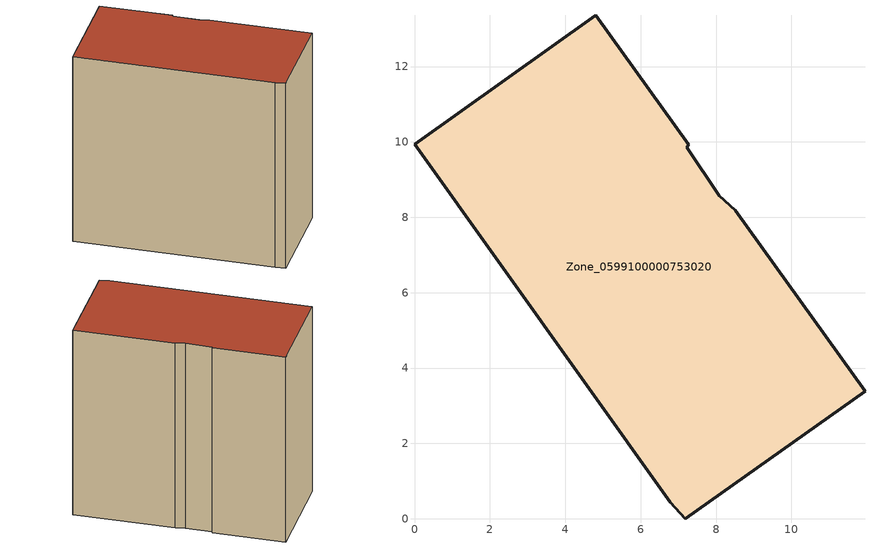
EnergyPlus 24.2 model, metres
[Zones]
Zone_0599100000753020
 floor ground (C_G): 7.18,0 6.78,0.44 0,9.94 4.81,13.36 7.27,9.92 7.23,9.85 8.09,8.57 8.52,8.19 11.95,3.38 z0
 wall outside (C_F): 6.78,0.44 7.18,0 11.95,3.38 8.52,8.19 8.09,8.57 7.23,9.85 7.27,9.92 4.81,13.36 0,9.94 6.78,0.44 z0:11.85
 roof outside (C_R): 11.95,3.38 8.52,8.19 8.09,8.57 7.23,9.85 7.27,9.92 4.81,13.36 0,9.94 6.78,0.44 7.18,0 z11.85
[BUILDING]
Pand.0599100000753020: North Axis=0; Terrain=City; Loads Convergence Tolerance Value=0.04; Temperature Convergence Tolerance Value=0.4; Solar Distribution=FullExterior; Maximum Number of Warmup Days=25; Minimum Number of Warmup Days=1
[Site:Location]
Rotterdam.The.Hague.AP_ZH_NLD Design_Conditions: Latitude=51.96; Longitude=4.45; Time Zone=1; Elevation=-4.5
[SITE:GROUNDTEMPERATURE:BUILDINGSURFACE]
18, 18, 18, 18, 18, 18, 18, 18, 18, 18, 18, 18
[MATERIAL] Thermal Absorptance=0.9; Solar Absorptance=0.7; Visible Absorptance=0.7
Name | Roughness | Thickness | Conductivity | Density | Specific Heat
G.TI.2006-2014 | MediumSmooth | 0.15 | 0.06 | 540 | 1210
F.TI.2006-2014 | Rough | 0.3 | 0.12 | 1920 | 840
R.TI.2006-2014 | MediumRough | 0.2 | 0.08 | 1500 | 1000
[CONSTRUCTION]
C_G: G.TI.2006-2014
C_F: F.TI.2006-2014
C_R: R.TI.2006-2014
[ZONE]
Zone_0599100000753020: Type=1; Multiplier=1; Ceiling Height=Autocalculate; Volume=Autocalculate; Floor Area=autocalculate; Part of Total Floor Area=Yes
[ZONEINFILTRATION:DESIGNFLOWRATE]
Infil_Zone_0599100000753020: Zone or ZoneList or Space or SpaceList=Zone_0599100000753020; Schedule=AlwaysOn; Design Flow Rate Calculation Method=Flow/Area; Flow Rate per Floor Area=0.0015; Constant Term Coefficient=1; Temperature Term Coefficient=0; Velocity Term Coefficient=0; Velocity Squared Term Coefficient=0
[HVACTEMPLATE:ZONE:IDEALLOADSAIRSYSTEM]
Zone_0599100000753020: Maximum Heating Supply Air Temperature=50; Minimum Cooling Supply Air Temperature=13; Maximum Heating Supply Air Humidity Ratio=0.0156; Minimum Cooling Supply Air Humidity Ratio=0.0077; Heating Limit=NoLimit; Cooling Limit=NoLimit; Dehumidification Control Type=ConstantSensibleHeatRatio; Cooling Sensible Heat Ratio=0.7; Dehumidification Setpoint=60; Humidification Control Type=None; Humidification Setpoint=30; Outdoor Air Method=None; Outdoor Air Flow Rate per Person=0.00944; Outdoor Air Flow Rate per Zone Floor Area=0; Outdoor Air Flow Rate per Zone=0; Demand Controlled Ventilation Type=None; Outdoor Air Economizer Type=NoEconomizer; Heat Recovery Type=None; Sensible Heat Recovery Effectiveness=0.7; Latent Heat Recovery Effectiveness=0.65
[ZONECONTROL:THERMOSTAT]
ThermostatControl_Zone_0599100000753020: Zone or ZoneList=Zone_0599100000753020; Control Type Schedule=DualSetpointControlType; Control 1=Thermostat_Zone_0599100000753020; Temperature Difference Between Cutout And Setpoint=0
[THERMOSTATSETPOINT:DUALSETPOINT]
Thermostat_Zone_0599100000753020: Heating Setpoint Temperature Schedule=HeatingSetpoint_Zone_0599100000753020; Cooling Setpoint Temperature Schedule=CoolingSetpoint_Zone_0599100000753020
[SCHEDULE:COMPACT]
HeatingSetpoint_Zone_0599100000753020: Through: 12/31, For: AllDays, Until: 24:00, 21
CoolingSetpoint_Zone_0599100000753020: Through: 12/31, For: AllDays, Until: 24:00, 24
DualSetpointControlType: Through: 12/31, For: AllDays, Until: 24:00, 4
AlwaysOn: Through: 12/31, For: AllDays, Until: 24:00, 1
